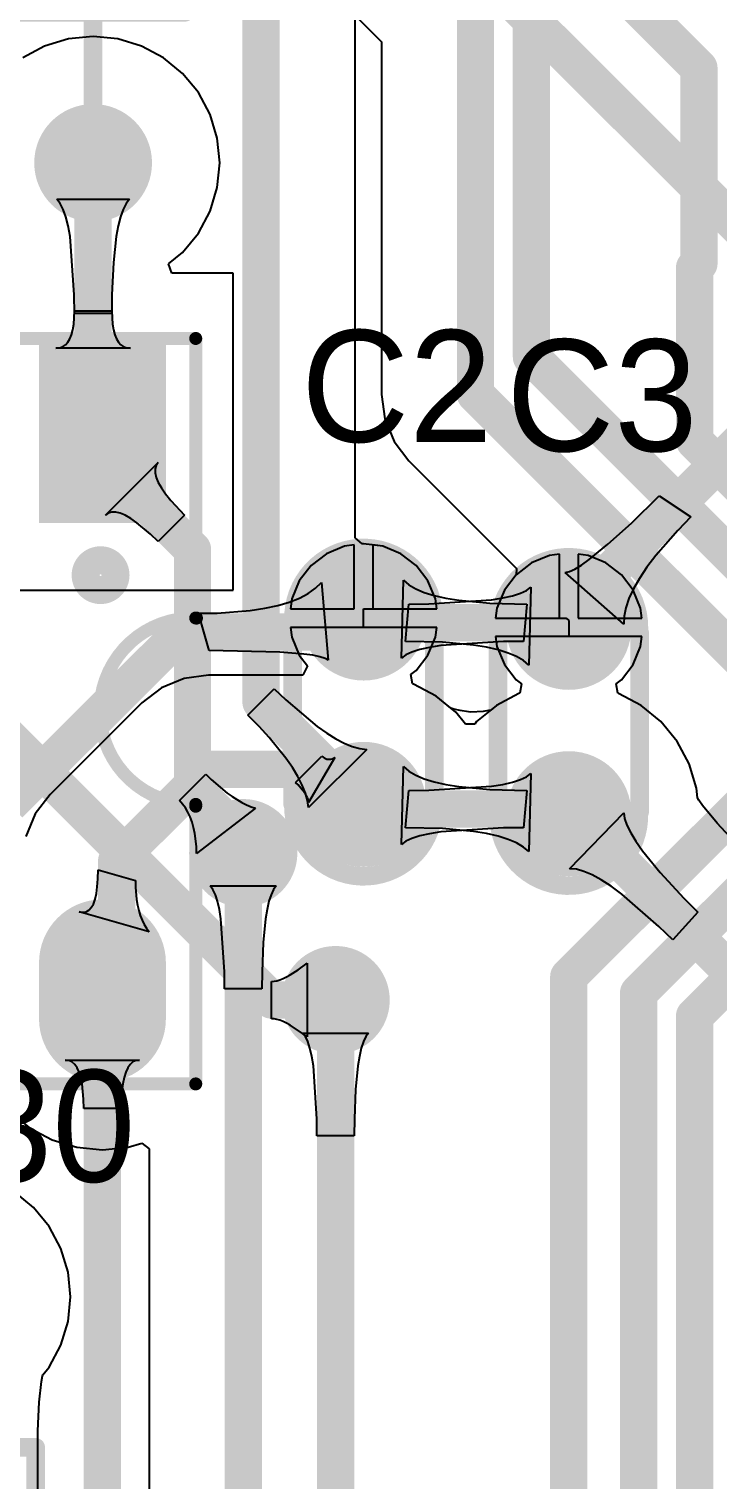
# Model space of a CAD drawing. Header units: millimetres. Extents: x 0 to 140, y 0 to 130.
# Drawn here: x 118.76 to 128.14, y 39.94 to 59.72 of the extents above; entities that cross this region are included whole.
import ezdxf

# ---------------------------------------------------------------- set-up
doc = ezdxf.new("R2010")
doc.units = ezdxf.units.MM
for name, color, linetype in [('BottomLayer', 5, 'Continuous'), ('BottomSolder', 6, 'Continuous'), ('MultiLayer', 9, 'Continuous'), ('PadHoleLayer', 156, 'Continuous'), ('TopLayer', 1, 'Continuous'), ('TopOverlay', 2, 'Continuous'), ('TopSolder', 216, 'Continuous'), ('ViaHoleLayer', 16, 'Continuous')]:
    doc.layers.add(name, color=color, linetype=linetype)

# ---------------------------------------------------------------- blocks, each defined once
blk = doc.blocks.new('_________1_4__5')
at = {"layer": 'BottomLayer'}
h = blk.add_hatch(color=5, dxfattribs=at)
edge = h.paths.add_edge_path()
edge.add_arc((-5.1, 0), 0.7, 0, 360)
h = blk.add_hatch(color=5, dxfattribs=at)
edge = h.paths.add_edge_path()
edge.add_arc((5.1, 0), 0.7, 0, 360)
at = {"layer": 'BottomSolder'}
h = blk.add_hatch(color=6, dxfattribs=at)
edge = h.paths.add_edge_path()
edge.add_arc((-5.1, 0), 0.802, 0, 360)
h = blk.add_hatch(color=6, dxfattribs=at)
edge = h.paths.add_edge_path()
edge.add_arc((5.1, 0), 0.802, 0, 360)
at = {"layer": 'MultiLayer'}
h = blk.add_hatch(color=9, dxfattribs=at)
edge = h.paths.add_edge_path()
edge.add_arc((-5.1, 0), 0.7, 0, 360)
h = blk.add_hatch(color=9, dxfattribs=at)
edge = h.paths.add_edge_path()
edge.add_arc((5.1, 0), 0.7, 0, 360)
at = {"layer": 'PadHoleLayer'}
h = blk.add_hatch(color=156, dxfattribs=at)
edge = h.paths.add_edge_path()
edge.add_arc((-5.1, 0), 0.3, 0, 360)
h = blk.add_hatch(color=156, dxfattribs=at)
edge = h.paths.add_edge_path()
edge.add_arc((5.1, 0), 0.3, 0, 360)
at = {"layer": 'TopLayer'}
h = blk.add_hatch(color=1, dxfattribs=at)
edge = h.paths.add_edge_path()
edge.add_arc((-5.1, 0), 0.7, 0, 360)
h = blk.add_hatch(color=1, dxfattribs=at)
edge = h.paths.add_edge_path()
edge.add_arc((5.1, 0), 0.7, 0, 360)
at = {"layer": 'TopSolder'}
h = blk.add_hatch(color=216, dxfattribs=at)
edge = h.paths.add_edge_path()
edge.add_arc((-5.1, 0), 0.802, 0, 360)
h = blk.add_hatch(color=216, dxfattribs=at)
edge = h.paths.add_edge_path()
edge.add_arc((5.1, 0), 0.802, 0, 360)
at = {"layer": 'TopOverlay', "const_width": 0.254}
for points in [[(-3.048, 1.25), (3.048, 1.25)], [(-3.048, 1.25), (-3.048, -1.25)], [(3.048, 1.25), (3.048, -1.25)], [(-4.394, 0), (-3.073, 0)], [(3.099, 0), (4.42, 0)], [(-3.048, -1.25), (3.048, -1.25)]]:
    blk.add_lwpolyline(points, dxfattribs=at)
at = {"layer": 'TopOverlay', "const_width": 0.127}
for points in [[(-3.111, 1.25, 1), (-2.985, 1.25, 1)], [(-3.111, 1.25, 1), (-2.985, 1.25, 1)], [(2.985, 1.25, 1), (3.111, 1.25, 1)], [(2.985, 1.25, 1), (3.111, 1.25, 1)], [(-4.458, 0, 1), (-4.331, 0, 1)], [(-3.137, 0, 1), (-3.01, 0, 1)], [(3.035, 0, 1), (3.162, 0, 1)], [(4.356, 0, 1), (4.483, 0, 1)], [(-3.111, -1.25, 1), (-2.985, -1.25, 1)], [(-3.111, -1.25, 1), (-2.985, -1.25, 1)], [(2.985, -1.25, 1), (3.111, -1.25, 1)], [(2.985, -1.25, 1), (3.111, -1.25, 1)]]:
    blk.add_lwpolyline(points, format="xyb", close=True, dxfattribs=at)
blk = doc.blocks.new('_________1_4__10')
at = {"layer": 'BottomLayer'}
h = blk.add_hatch(color=5, dxfattribs=at)
edge = h.paths.add_edge_path()
edge.add_arc((-5.1, 0), 0.7, 0, 360)
h = blk.add_hatch(color=5, dxfattribs=at)
edge = h.paths.add_edge_path()
edge.add_arc((5.1, 0), 0.7, 0, 360)
at = {"layer": 'BottomSolder'}
h = blk.add_hatch(color=6, dxfattribs=at)
edge = h.paths.add_edge_path()
edge.add_arc((-5.1, 0), 0.802, 0, 360)
h = blk.add_hatch(color=6, dxfattribs=at)
edge = h.paths.add_edge_path()
edge.add_arc((5.1, 0), 0.802, 0, 360)
at = {"layer": 'MultiLayer'}
h = blk.add_hatch(color=9, dxfattribs=at)
edge = h.paths.add_edge_path()
edge.add_arc((-5.1, 0), 0.7, 0, 360)
h = blk.add_hatch(color=9, dxfattribs=at)
edge = h.paths.add_edge_path()
edge.add_arc((5.1, 0), 0.7, 0, 360)
at = {"layer": 'PadHoleLayer'}
h = blk.add_hatch(color=156, dxfattribs=at)
edge = h.paths.add_edge_path()
edge.add_arc((-5.1, 0), 0.3, 0, 360)
h = blk.add_hatch(color=156, dxfattribs=at)
edge = h.paths.add_edge_path()
edge.add_arc((5.1, 0), 0.3, 0, 360)
at = {"layer": 'TopLayer'}
h = blk.add_hatch(color=1, dxfattribs=at)
edge = h.paths.add_edge_path()
edge.add_arc((-5.1, 0), 0.7, 0, 360)
h = blk.add_hatch(color=1, dxfattribs=at)
edge = h.paths.add_edge_path()
edge.add_arc((5.1, 0), 0.7, 0, 360)
at = {"layer": 'TopSolder'}
h = blk.add_hatch(color=216, dxfattribs=at)
edge = h.paths.add_edge_path()
edge.add_arc((-5.1, 0), 0.802, 0, 360)
h = blk.add_hatch(color=216, dxfattribs=at)
edge = h.paths.add_edge_path()
edge.add_arc((5.1, 0), 0.802, 0, 360)
at = {"layer": 'TopOverlay', "const_width": 0.254}
for points in [[(-3.048, -1.25), (-3.048, 1.25)], [(3.048, 1.25), (-3.048, 1.25)], [(3.048, -1.25), (3.048, 1.25)], [(-3.073, 0), (-4.394, 0)], [(4.42, 0), (3.099, 0)], [(3.048, -1.25), (-3.048, -1.25)]]:
    blk.add_lwpolyline(points, dxfattribs=at)
at = {"layer": 'TopOverlay', "const_width": 0.127}
for points in [[(-3.111, 1.25, 1), (-2.985, 1.25, 1)], [(-3.111, 1.25, 1), (-2.985, 1.25, 1)], [(2.985, 1.25, 1), (3.111, 1.25, 1)], [(2.985, 1.25, 1), (3.111, 1.25, 1)], [(-4.458, 0, 1), (-4.331, 0, 1)], [(-3.137, 0, 1), (-3.01, 0, 1)], [(3.035, 0, 1), (3.162, 0, 1)], [(4.356, 0, 1), (4.483, 0, 1)], [(-3.111, -1.25, 1), (-2.985, -1.25, 1)], [(-3.111, -1.25, 1), (-2.985, -1.25, 1)], [(2.985, -1.25, 1), (3.111, -1.25, 1)], [(2.985, -1.25, 1), (3.111, -1.25, 1)]]:
    blk.add_lwpolyline(points, format="xyb", close=True, dxfattribs=at)
blk = doc.blocks.new('DIP8_W0_3_13')
at = {"layer": 'BottomLayer'}
h = blk.add_hatch(color=5, dxfattribs=at)
edge = h.paths.add_edge_path()
edge.add_arc((0, 7.239), 0.762, 180, 360)
edge.add_line((0.762, 7.239), (0.762, 8.001))
edge.add_arc((0, 8.001), 0.762, 0, 180)
edge.add_line((-0.762, 8.001), (-0.762, 7.239))
h = blk.add_hatch(color=5, dxfattribs=at)
edge = h.paths.add_edge_path()
edge.add_arc((2.54, 7.239), 0.762, 180, 360)
edge.add_line((3.302, 7.239), (3.302, 8.001))
edge.add_arc((2.54, 8.001), 0.762, 0, 180)
edge.add_line((1.778, 8.001), (1.778, 7.239))
h = blk.add_hatch(color=5, dxfattribs=at)
edge = h.paths.add_edge_path()
edge.add_arc((5.08, 7.239), 0.762, 180, 360)
edge.add_line((5.842, 7.239), (5.842, 8.001))
edge.add_arc((5.08, 8.001), 0.762, 0, 180)
edge.add_line((4.318, 8.001), (4.318, 7.239))
h = blk.add_hatch(color=5, dxfattribs=at)
edge = h.paths.add_edge_path()
edge.add_arc((7.62, 7.239), 0.762, 180, 360)
edge.add_line((8.382, 7.239), (8.382, 8.001))
edge.add_arc((7.62, 8.001), 0.762, 0, 180)
edge.add_line((6.858, 8.001), (6.858, 7.239))
blk.add_hatch(color=5, dxfattribs=at).paths.add_polyline_path([(-0.762, -1.143), (-0.762, 1.143), (0.762, 1.143), (0.762, -1.143)])
at = {"layer": 'BottomSolder'}
h = blk.add_hatch(color=6, dxfattribs=at)
edge = h.paths.add_edge_path()
edge.add_arc((0, 7.239), 0.864, 180, 360)
edge.add_line((0.864, 7.239), (0.864, 8.001))
edge.add_arc((0, 8.001), 0.864, 0, 180)
edge.add_line((-0.864, 8.001), (-0.864, 7.239))
h = blk.add_hatch(color=6, dxfattribs=at)
edge = h.paths.add_edge_path()
edge.add_arc((2.54, 7.239), 0.864, 180, 360)
edge.add_line((3.404, 7.239), (3.404, 8.001))
edge.add_arc((2.54, 8.001), 0.864, 0, 180)
edge.add_line((1.676, 8.001), (1.676, 7.239))
h = blk.add_hatch(color=6, dxfattribs=at)
edge = h.paths.add_edge_path()
edge.add_arc((5.08, 7.239), 0.864, 180, 360)
edge.add_line((5.944, 7.239), (5.944, 8.001))
edge.add_arc((5.08, 8.001), 0.864, 0, 180)
edge.add_line((4.216, 8.001), (4.216, 7.239))
h = blk.add_hatch(color=6, dxfattribs=at)
edge = h.paths.add_edge_path()
edge.add_arc((7.62, 7.239), 0.864, 180, 360)
edge.add_line((8.484, 7.239), (8.484, 8.001))
edge.add_arc((7.62, 8.001), 0.864, 0, 180)
edge.add_line((6.756, 8.001), (6.756, 7.239))
blk.add_hatch(color=6, dxfattribs=at).paths.add_polyline_path([(-0.864, -1.245), (-0.864, 1.245), (0.864, 1.245), (0.864, -1.245)])
at = {"layer": 'MultiLayer'}
h = blk.add_hatch(color=9, dxfattribs=at)
edge = h.paths.add_edge_path()
edge.add_arc((0, 7.239), 0.762, 180, 360)
edge.add_line((0.762, 7.239), (0.762, 8.001))
edge.add_arc((0, 8.001), 0.762, 0, 180)
edge.add_line((-0.762, 8.001), (-0.762, 7.239))
h = blk.add_hatch(color=9, dxfattribs=at)
edge = h.paths.add_edge_path()
edge.add_arc((2.54, 7.239), 0.762, 180, 360)
edge.add_line((3.302, 7.239), (3.302, 8.001))
edge.add_arc((2.54, 8.001), 0.762, 0, 180)
edge.add_line((1.778, 8.001), (1.778, 7.239))
h = blk.add_hatch(color=9, dxfattribs=at)
edge = h.paths.add_edge_path()
edge.add_arc((5.08, 7.239), 0.762, 180, 360)
edge.add_line((5.842, 7.239), (5.842, 8.001))
edge.add_arc((5.08, 8.001), 0.762, 0, 180)
edge.add_line((4.318, 8.001), (4.318, 7.239))
h = blk.add_hatch(color=9, dxfattribs=at)
edge = h.paths.add_edge_path()
edge.add_arc((7.62, 7.239), 0.762, 180, 360)
edge.add_line((8.382, 7.239), (8.382, 8.001))
edge.add_arc((7.62, 8.001), 0.762, 0, 180)
edge.add_line((6.858, 8.001), (6.858, 7.239))
blk.add_hatch(color=9, dxfattribs=at).paths.add_polyline_path([(-0.762, -1.143), (-0.762, 1.143), (0.762, 1.143), (0.762, -1.143)])
at = {"layer": 'PadHoleLayer'}
h = blk.add_hatch(color=156, dxfattribs=at)
edge = h.paths.add_edge_path()
edge.add_arc((0, 7.62), 0.394, 0, 360)
h = blk.add_hatch(color=156, dxfattribs=at)
edge = h.paths.add_edge_path()
edge.add_arc((2.54, 7.62), 0.394, 0, 360)
h = blk.add_hatch(color=156, dxfattribs=at)
edge = h.paths.add_edge_path()
edge.add_arc((5.08, 7.62), 0.394, 0, 360)
h = blk.add_hatch(color=156, dxfattribs=at)
edge = h.paths.add_edge_path()
edge.add_arc((7.62, 7.62), 0.394, 0, 360)
h = blk.add_hatch(color=156, dxfattribs=at)
edge = h.paths.add_edge_path()
edge.add_arc((0, 0), 0.394, 0, 360)
h = blk.add_hatch(color=156, dxfattribs=at)
edge = h.paths.add_edge_path()
edge.add_arc((2.54, 0), 0.394, 0, 360)
h = blk.add_hatch(color=156, dxfattribs=at)
edge = h.paths.add_edge_path()
edge.add_arc((5.08, 0), 0.394, 0, 360)
h = blk.add_hatch(color=156, dxfattribs=at)
edge = h.paths.add_edge_path()
edge.add_arc((7.62, 0), 0.394, 0, 360)
at = {"layer": 'TopLayer'}
h = blk.add_hatch(color=1, dxfattribs=at)
edge = h.paths.add_edge_path()
edge.add_arc((0, 7.239), 0.762, 180, 360)
edge.add_line((0.762, 7.239), (0.762, 8.001))
edge.add_arc((0, 8.001), 0.762, 0, 180)
edge.add_line((-0.762, 8.001), (-0.762, 7.239))
h = blk.add_hatch(color=1, dxfattribs=at)
edge = h.paths.add_edge_path()
edge.add_arc((2.54, 7.239), 0.762, 180, 360)
edge.add_line((3.302, 7.239), (3.302, 8.001))
edge.add_arc((2.54, 8.001), 0.762, 0, 180)
edge.add_line((1.778, 8.001), (1.778, 7.239))
h = blk.add_hatch(color=1, dxfattribs=at)
edge = h.paths.add_edge_path()
edge.add_arc((5.08, 7.239), 0.762, 180, 360)
edge.add_line((5.842, 7.239), (5.842, 8.001))
edge.add_arc((5.08, 8.001), 0.762, 0, 180)
edge.add_line((4.318, 8.001), (4.318, 7.239))
h = blk.add_hatch(color=1, dxfattribs=at)
edge = h.paths.add_edge_path()
edge.add_arc((7.62, 7.239), 0.762, 180, 360)
edge.add_line((8.382, 7.239), (8.382, 8.001))
edge.add_arc((7.62, 8.001), 0.762, 0, 180)
edge.add_line((6.858, 8.001), (6.858, 7.239))
blk.add_hatch(color=1, dxfattribs=at).paths.add_polyline_path([(-0.762, -1.143), (-0.762, 1.143), (0.762, 1.143), (0.762, -1.143)])
at = {"layer": 'TopSolder'}
h = blk.add_hatch(color=216, dxfattribs=at)
edge = h.paths.add_edge_path()
edge.add_arc((0, 7.239), 0.864, 180, 360)
edge.add_line((0.864, 7.239), (0.864, 8.001))
edge.add_arc((0, 8.001), 0.864, 0, 180)
edge.add_line((-0.864, 8.001), (-0.864, 7.239))
h = blk.add_hatch(color=216, dxfattribs=at)
edge = h.paths.add_edge_path()
edge.add_arc((2.54, 7.239), 0.864, 180, 360)
edge.add_line((3.404, 7.239), (3.404, 8.001))
edge.add_arc((2.54, 8.001), 0.864, 0, 180)
edge.add_line((1.676, 8.001), (1.676, 7.239))
h = blk.add_hatch(color=216, dxfattribs=at)
edge = h.paths.add_edge_path()
edge.add_arc((5.08, 7.239), 0.864, 180, 360)
edge.add_line((5.944, 7.239), (5.944, 8.001))
edge.add_arc((5.08, 8.001), 0.864, 0, 180)
edge.add_line((4.216, 8.001), (4.216, 7.239))
h = blk.add_hatch(color=216, dxfattribs=at)
edge = h.paths.add_edge_path()
edge.add_arc((7.62, 7.239), 0.864, 180, 360)
edge.add_line((8.484, 7.239), (8.484, 8.001))
edge.add_arc((7.62, 8.001), 0.864, 0, 180)
edge.add_line((6.756, 8.001), (6.756, 7.239))
blk.add_hatch(color=216, dxfattribs=at).paths.add_polyline_path([(-0.864, -1.245), (-0.864, 1.245), (0.864, 1.245), (0.864, -1.245)])
at = {"layer": 'TopOverlay', "const_width": 0.178}
for points in [[(8.89, 8.89), (-1.27, 8.89)], [(-1.27, 8.89), (-1.27, 5.105)], [(8.89, 8.89), (8.89, -1.27)], [(6.401, 5.08), (1.295, 5.08)], [(1.295, 5.08), (1.295, 2.54)], [(6.401, 5.08), (6.401, 2.54)], [(-1.27, 2.54), (-1.27, -1.27)], [(6.401, 2.54), (1.295, 2.54)], [(8.89, -1.27), (-1.27, -1.27)]]:
    blk.add_lwpolyline(points, dxfattribs=at)
at = {"layer": 'TopOverlay'}
for points, const_width in [([(-1.314, 8.89, 1), (-1.226, 8.89, 1)], 0.0889), ([(-1.314, 8.89, 1), (-1.226, 8.89, 1)], 0.0889), ([(8.846, 8.89, 1), (8.934, 8.89, 1)], 0.0889), ([(8.846, 8.89, 1), (8.934, 8.89, 1)], 0.0889), ([(-1.314, 5.105, 1), (-1.226, 5.105, 1)], 0.0889), ([(-1.314, 5.08, 1), (-1.226, 5.08, 1)], 0.0889), ([(1.251, 5.08, 1), (1.34, 5.08, 1)], 0.0889), ([(1.251, 5.08, 1), (1.34, 5.08, 1)], 0.0889), ([(6.356, 5.08, 1), (6.445, 5.08, 1)], 0.0889), ([(6.356, 5.08, 1), (6.445, 5.08, 1)], 0.0889), ([(-1.324, 2.541, 1), (-1.235, 2.541, 1)], 0.0889), ([(-1.314, 2.54, 1), (-1.226, 2.54, 1)], 0.0889), ([(1.251, 2.54, 1), (1.34, 2.54, 1)], 0.0889), ([(1.251, 2.54, 1), (1.34, 2.54, 1)], 0.0889), ([(6.356, 2.54, 1), (6.445, 2.54, 1)], 0.0889), ([(6.356, 2.54, 1), (6.445, 2.54, 1)], 0.0889), ([(0.229, 1.956, 1), (-0.178, 1.956, 1)], 0.381), ([(-0.273, 1.956, 1), (-0.083, 1.956, 1)], 0.191), ([(0.133, 1.956, 1), (0.324, 1.956, 1)], 0.191), ([(-1.314, -1.27, 1), (-1.226, -1.27, 1)], 0.0889), ([(-1.314, -1.27, 1), (-1.226, -1.27, 1)], 0.0889), ([(8.846, -1.27, 1), (8.934, -1.27, 1)], 0.0889), ([(8.846, -1.27, 1), (8.934, -1.27, 1)], 0.0889)]:
    blk.add_lwpolyline(points, format="xyb", close=True, dxfattribs=dict(at, const_width=const_width))
at = {"layer": 'TopOverlay', "const_width": 0.178}
blk.add_lwpolyline([(-1.27, 5.08, -1.030551), (-1.28, 2.541)], format="xyb", dxfattribs=at)
blk = doc.blocks.new('_______14')
at = {"layer": 'BottomLayer'}
h = blk.add_hatch(color=5, dxfattribs=at)
edge = h.paths.add_edge_path()
edge.add_arc((-1.27, 0), 0.75, 0, 360)
h = blk.add_hatch(color=5, dxfattribs=at)
edge = h.paths.add_edge_path()
edge.add_arc((1.27, 0), 0.75, 0, 360)
at = {"layer": 'BottomSolder'}
h = blk.add_hatch(color=6, dxfattribs=at)
edge = h.paths.add_edge_path()
edge.add_arc((-1.27, 0), 0.852, 0, 360)
h = blk.add_hatch(color=6, dxfattribs=at)
edge = h.paths.add_edge_path()
edge.add_arc((1.27, 0), 0.852, 0, 360)
at = {"layer": 'MultiLayer'}
h = blk.add_hatch(color=9, dxfattribs=at)
edge = h.paths.add_edge_path()
edge.add_arc((-1.27, 0), 0.75, 0, 360)
h = blk.add_hatch(color=9, dxfattribs=at)
edge = h.paths.add_edge_path()
edge.add_arc((1.27, 0), 0.75, 0, 360)
at = {"layer": 'PadHoleLayer'}
h = blk.add_hatch(color=156, dxfattribs=at)
edge = h.paths.add_edge_path()
edge.add_arc((-1.27, 0), 0.35, 0, 360)
h = blk.add_hatch(color=156, dxfattribs=at)
edge = h.paths.add_edge_path()
edge.add_arc((1.27, 0), 0.35, 0, 360)
at = {"layer": 'TopLayer'}
h = blk.add_hatch(color=1, dxfattribs=at)
edge = h.paths.add_edge_path()
edge.add_arc((-1.27, 0), 0.75, 0, 360)
h = blk.add_hatch(color=1, dxfattribs=at)
edge = h.paths.add_edge_path()
edge.add_arc((1.27, 0), 0.75, 0, 360)
at = {"layer": 'TopSolder'}
h = blk.add_hatch(color=216, dxfattribs=at)
edge = h.paths.add_edge_path()
edge.add_arc((-1.27, 0), 0.852, 0, 360)
h = blk.add_hatch(color=216, dxfattribs=at)
edge = h.paths.add_edge_path()
edge.add_arc((1.27, 0), 0.852, 0, 360)
at = {"layer": 'TopOverlay', "const_width": 0.254}
for points in [[(-1.27, -0.954, -1.018859), (-1.285, 0.955)], [(1.245, 0.954, -1.018859), (1.259, -0.955)]]:
    blk.add_lwpolyline(points, format="xyb", dxfattribs=at)
at = {"layer": 'TopOverlay', "const_width": 0.127}
for points in [[(-1.348, 0.955, 1), (-1.221, 0.955, 1)], [(-1.333, 0.965, 1), (-1.206, 0.965, 1)], [(1.181, 0.954, 1), (1.308, 0.954, 1)], [(1.206, 0.965, 1), (1.333, 0.965, 1)], [(-1.334, -0.954, 1), (-1.207, -0.954, 1)], [(-1.308, -0.965, 1), (-1.181, -0.965, 1)], [(1.13, -0.965, 1), (1.257, -0.965, 1)], [(1.196, -0.955, 1), (1.323, -0.955, 1)]]:
    blk.add_lwpolyline(points, format="xyb", close=True, dxfattribs=at)
at = {"layer": 'TopOverlay', "const_width": 0.254}
for points in [[(-1.27, 0.965), (1.27, 0.965)], [(-1.245, -0.965), (1.194, -0.965)]]:
    blk.add_lwpolyline(points, dxfattribs=at)
blk = doc.blocks.new('_______15')
at = {"layer": 'BottomLayer'}
h = blk.add_hatch(color=5, dxfattribs=at)
edge = h.paths.add_edge_path()
edge.add_arc((-1.27, 0), 0.75, 0, 360)
h = blk.add_hatch(color=5, dxfattribs=at)
edge = h.paths.add_edge_path()
edge.add_arc((1.27, 0), 0.75, 0, 360)
at = {"layer": 'BottomSolder'}
h = blk.add_hatch(color=6, dxfattribs=at)
edge = h.paths.add_edge_path()
edge.add_arc((-1.27, 0), 0.852, 0, 360)
h = blk.add_hatch(color=6, dxfattribs=at)
edge = h.paths.add_edge_path()
edge.add_arc((1.27, 0), 0.852, 0, 360)
at = {"layer": 'MultiLayer'}
h = blk.add_hatch(color=9, dxfattribs=at)
edge = h.paths.add_edge_path()
edge.add_arc((-1.27, 0), 0.75, 0, 360)
h = blk.add_hatch(color=9, dxfattribs=at)
edge = h.paths.add_edge_path()
edge.add_arc((1.27, 0), 0.75, 0, 360)
at = {"layer": 'PadHoleLayer'}
h = blk.add_hatch(color=156, dxfattribs=at)
edge = h.paths.add_edge_path()
edge.add_arc((-1.27, 0), 0.35, 0, 360)
h = blk.add_hatch(color=156, dxfattribs=at)
edge = h.paths.add_edge_path()
edge.add_arc((1.27, 0), 0.35, 0, 360)
at = {"layer": 'TopLayer'}
h = blk.add_hatch(color=1, dxfattribs=at)
edge = h.paths.add_edge_path()
edge.add_arc((-1.27, 0), 0.75, 0, 360)
h = blk.add_hatch(color=1, dxfattribs=at)
edge = h.paths.add_edge_path()
edge.add_arc((1.27, 0), 0.75, 0, 360)
at = {"layer": 'TopSolder'}
h = blk.add_hatch(color=216, dxfattribs=at)
edge = h.paths.add_edge_path()
edge.add_arc((-1.27, 0), 0.852, 0, 360)
h = blk.add_hatch(color=216, dxfattribs=at)
edge = h.paths.add_edge_path()
edge.add_arc((1.27, 0), 0.852, 0, 360)
at = {"layer": 'TopOverlay', "const_width": 0.254}
for points in [[(-1.27, -0.954, -1.018859), (-1.285, 0.955)], [(1.245, 0.954, -1.018859), (1.259, -0.955)]]:
    blk.add_lwpolyline(points, format="xyb", dxfattribs=at)
at = {"layer": 'TopOverlay', "const_width": 0.127}
for points in [[(-1.348, 0.955, 1), (-1.221, 0.955, 1)], [(-1.333, 0.965, 1), (-1.206, 0.965, 1)], [(1.181, 0.954, 1), (1.308, 0.954, 1)], [(1.206, 0.965, 1), (1.333, 0.965, 1)], [(-1.334, -0.954, 1), (-1.207, -0.954, 1)], [(-1.308, -0.965, 1), (-1.181, -0.965, 1)], [(1.13, -0.965, 1), (1.257, -0.965, 1)], [(1.196, -0.955, 1), (1.323, -0.955, 1)]]:
    blk.add_lwpolyline(points, format="xyb", close=True, dxfattribs=at)
at = {"layer": 'TopOverlay', "const_width": 0.254}
for points in [[(-1.27, 0.965), (1.27, 0.965)], [(-1.245, -0.965), (1.194, -0.965)]]:
    blk.add_lwpolyline(points, dxfattribs=at)

msp = doc.modelspace()

# ---------------------------------------------------------------- hatches: boundary and pattern name
at = {"layer": 'BottomLayer'}
h = msp.add_hatch(color=5, dxfattribs=at)
edge = h.paths.add_edge_path()
edge.add_arc((121.678, 48.485), 0.635, 0, 360)
h = msp.add_hatch(color=5, dxfattribs=at)
edge = h.paths.add_edge_path()
edge.add_arc((122.936, 46.482), 0.635, 0, 360)
at = {"layer": 'BottomSolder'}
h = msp.add_hatch(color=6, dxfattribs=at)
edge = h.paths.add_edge_path()
edge.add_arc((121.678, 48.485), 0.737, 0, 360)
h = msp.add_hatch(color=6, dxfattribs=at)
edge = h.paths.add_edge_path()
edge.add_arc((122.936, 46.482), 0.737, 0, 360)
at = {"layer": 'TopLayer'}
h = msp.add_hatch(color=1, dxfattribs=at)
edge = h.paths.add_edge_path()
edge.add_arc((121.678, 48.485), 0.635, 0, 360)
h = msp.add_hatch(color=1, dxfattribs=at)
edge = h.paths.add_edge_path()
edge.add_arc((122.936, 46.482), 0.635, 0, 360)
at = {"layer": 'TopSolder'}
h = msp.add_hatch(color=216, dxfattribs=at)
edge = h.paths.add_edge_path()
edge.add_arc((121.678, 48.485), 0.737, 0, 360)
h = msp.add_hatch(color=216, dxfattribs=at)
edge = h.paths.add_edge_path()
edge.add_arc((122.936, 46.482), 0.737, 0, 360)
at = {"layer": 'ViaHoleLayer'}
h = msp.add_hatch(color=16, dxfattribs=at)
edge = h.paths.add_edge_path()
edge.add_arc((121.678, 48.485), 0.356, 0, 360)
h = msp.add_hatch(color=16, dxfattribs=at)
edge = h.paths.add_edge_path()
edge.add_arc((122.936, 46.482), 0.356, 0, 360)

# ---------------------------------------------------------------- linework, layer by layer
at = {"layer": 'BottomLayer'}
for p, q in [((123.201, 52.783), (123.201, 60.405)), ((119.185, 57.338), (119.139, 57.397)), ((119.139, 57.397), (120.129, 57.397)), ((120.129, 57.397), (120.083, 57.338)), ((119.226, 57.258), (119.185, 57.338)), ((119.262, 57.156), (119.226, 57.258)), ((119.293, 57.032), (119.262, 57.156)), ((120.006, 57.156), (119.975, 57.032)), ((120.042, 57.258), (120.006, 57.156)), ((120.083, 57.338), (120.042, 57.258)), ((119.32, 56.887), (119.293, 57.032)), ((119.975, 57.032), (119.948, 56.887)), ((119.378, 56.092), (119.32, 56.887)), ((119.948, 56.887), (119.91, 56.533)), ((119.91, 56.533), (119.89, 56.092)), ((119.38, 55.84), (119.378, 56.092)), ((119.89, 56.092), (119.888, 55.84)), ((119.37, 55.693), (119.377, 55.78)), ((119.377, 55.78), (119.38, 55.877)), ((119.38, 55.877), (119.888, 55.877)), ((119.888, 55.84), (119.38, 55.84)), ((119.888, 55.877), (119.891, 55.78)), ((119.891, 55.78), (119.898, 55.693)), ((119.339, 55.55), (119.357, 55.616)), ((119.357, 55.616), (119.37, 55.693)), ((119.898, 55.693), (119.911, 55.616)), ((119.911, 55.616), (119.929, 55.55)), ((119.174, 55.371), (119.217, 55.386)), ((119.217, 55.386), (119.256, 55.412)), ((119.256, 55.412), (119.289, 55.448)), ((119.289, 55.448), (119.317, 55.494)), ((119.317, 55.494), (119.339, 55.55)), ((119.929, 55.55), (119.951, 55.494)), ((119.951, 55.494), (119.979, 55.448)), ((119.979, 55.448), (120.012, 55.412)), ((120.012, 55.412), (120.051, 55.386)), ((120.051, 55.386), (120.094, 55.371)), ((119.126, 55.366), (119.174, 55.371)), ((120.142, 55.366), (119.126, 55.366)), ((120.094, 55.371), (120.142, 55.366)), ((119.802, 53.089), (120.52, 53.807)), ((120.52, 53.807), (120.491, 53.768)), ((120.491, 53.768), (120.477, 53.721)), ((120.477, 53.721), (120.477, 53.667)), ((120.477, 53.667), (120.491, 53.606)), ((120.491, 53.606), (120.52, 53.538)), ((120.52, 53.538), (120.563, 53.463)), ((120.563, 53.463), (120.621, 53.38)), ((120.621, 53.38), (120.692, 53.29)), ((120.692, 53.29), (120.879, 53.089)), ((126.963, 52.983), (127.342, 53.353)), ((127.342, 53.353), (127.775, 53.068)), ((119.841, 53.118), (119.802, 53.089)), ((119.888, 53.132), (119.841, 53.118)), ((119.942, 53.132), (119.888, 53.132)), ((120.003, 53.118), (119.942, 53.132)), ((120.071, 53.089), (120.003, 53.118)), ((120.146, 53.046), (120.071, 53.089)), ((120.229, 52.988), (120.146, 53.046)), ((120.879, 53.089), (120.52, 52.73)), ((127.775, 53.068), (127.596, 52.883)), ((120.416, 52.83), (120.229, 52.988)), ((120.52, 52.73), (120.416, 52.83)), ((126.645, 52.694), (126.963, 52.983)), ((127.596, 52.883), (127.295, 52.539)), ((123.296, 52.699), (123.201, 52.783)), ((123.317, 52.702), (123.296, 52.699)), ((123.579, 52.667), (123.317, 52.702)), ((123.823, 52.566), (123.579, 52.667)), ((126.389, 52.485), (126.645, 52.694)), ((124.033, 52.405), (123.823, 52.566)), ((125.605, 52.439), (125.395, 52.278)), ((125.849, 52.54), (125.605, 52.439)), ((125.984, 52.558), (125.849, 52.54)), ((125.984, 51.689), (125.984, 52.558)), ((126.194, 52.357), (126.284, 52.411)), ((126.373, 52.54), (126.238, 52.558)), ((126.238, 52.558), (126.238, 51.689)), ((126.284, 52.411), (126.389, 52.485)), ((126.617, 52.439), (126.373, 52.54)), ((126.827, 52.278), (126.617, 52.439)), ((127.295, 52.539), (127.174, 52.38)), ((124.194, 52.195), (124.033, 52.405)), ((125.395, 52.278), (125.234, 52.068)), ((126.062, 52.31), (126.12, 52.324)), ((126.86, 51.607), (126.062, 52.31)), ((126.12, 52.324), (126.194, 52.357)), ((126.988, 52.068), (126.827, 52.278)), ((127.073, 52.229), (126.991, 52.087)), ((127.174, 52.38), (127.073, 52.229)), ((123.832, 51.143), (123.862, 52.205)), ((123.862, 52.205), (123.934, 52.143)), ((123.934, 52.143), (124.027, 52.088)), ((124.027, 52.088), (124.142, 52.039)), ((124.142, 52.039), (124.278, 51.997)), ((124.295, 51.951), (124.194, 52.195)), ((125.234, 52.068), (125.133, 51.824)), ((125.345, 51.991), (125.452, 52.026)), ((125.452, 52.026), (125.536, 52.064)), ((125.536, 52.064), (125.596, 52.108)), ((125.596, 52.108), (125.566, 51.046)), ((126.991, 52.087), (126.929, 51.954)), ((127.089, 51.824), (126.988, 52.068)), ((123.317, 51.562), (123.317, 51.816)), ((123.317, 51.816), (124.313, 51.816)), ((123.886, 51.371), (123.932, 51.88)), ((123.932, 51.88), (124.204, 51.882)), ((124.204, 51.882), (125.059, 51.937)), ((124.278, 51.997), (124.436, 51.961)), ((124.313, 51.816), (124.295, 51.951)), ((124.436, 51.961), (124.614, 51.932)), ((124.614, 51.932), (125.036, 51.893)), ((125.036, 51.893), (125.542, 51.88)), ((125.059, 51.937), (125.214, 51.962)), ((125.133, 51.824), (125.115, 51.689)), ((125.214, 51.962), (125.345, 51.991)), ((125.542, 51.88), (125.496, 51.371)), ((126.886, 51.83), (126.863, 51.714)), ((126.929, 51.954), (126.886, 51.83)), ((127.107, 51.689), (127.089, 51.824)), ((125.115, 51.689), (125.984, 51.689)), ((126.238, 51.689), (127.107, 51.689)), ((126.863, 51.714), (126.86, 51.607)), ((124.313, 51.562), (123.317, 51.562)), ((124.194, 51.183), (124.295, 51.427)), ((124.295, 51.427), (124.313, 51.562)), ((126.111, 51.435), (125.115, 51.435)), ((125.115, 51.435), (125.133, 51.3)), ((127.107, 51.435), (126.111, 51.435)), ((127.089, 51.3), (127.107, 51.435)), ((124.392, 51.358), (123.886, 51.371)), ((123.976, 51.225), (123.892, 51.187)), ((124.083, 51.26), (123.976, 51.225)), ((124.214, 51.289), (124.083, 51.26)), ((124.369, 51.314), (124.214, 51.289)), ((125.224, 51.369), (124.369, 51.314)), ((124.814, 51.319), (124.392, 51.358)), ((124.992, 51.29), (124.814, 51.319)), ((125.15, 51.254), (124.992, 51.29)), ((125.133, 51.3), (125.234, 51.056)), ((125.286, 51.212), (125.15, 51.254)), ((125.496, 51.371), (125.224, 51.369)), ((126.988, 51.056), (127.089, 51.3)), ((123.892, 51.187), (123.832, 51.143)), ((124.033, 50.973), (124.194, 51.183)), ((125.234, 51.056), (125.395, 50.846)), ((125.401, 51.163), (125.286, 51.212)), ((125.494, 51.108), (125.401, 51.163)), ((125.566, 51.046), (125.494, 51.108)), ((126.827, 50.846), (126.988, 51.056)), ((123.961, 50.917), (124.033, 50.973)), ((123.983, 50.792), (123.961, 50.917)), ((125.395, 50.846), (125.467, 50.79)), ((126.755, 50.79), (126.827, 50.846)), ((121.74, 50.366), (122.1, 50.726)), ((122.1, 50.726), (122.256, 50.573)), ((123.996, 50.788), (123.983, 50.792)), ((124.303, 50.624), (123.996, 50.788)), ((125.432, 50.661), (125.125, 50.497)), ((125.445, 50.665), (125.432, 50.661)), ((125.467, 50.79), (125.445, 50.665)), ((126.777, 50.665), (126.755, 50.79)), ((126.79, 50.661), (126.777, 50.665)), ((127.097, 50.497), (126.79, 50.661)), ((122.256, 50.573), (122.686, 50.209)), ((124.504, 50.46), (124.303, 50.624)), ((124.544, 50.447), (124.504, 50.46)), ((124.632, 50.427), (124.544, 50.447)), ((125.019, 50.428), (124.944, 50.416)), ((125.049, 50.435), (125.019, 50.428)), ((125.125, 50.497), (125.049, 50.435)), ((127.366, 50.277), (127.097, 50.497)), ((121.893, 50.21), (121.74, 50.366)), ((124.745, 50.409), (124.632, 50.427)), ((124.779, 50.405), (124.745, 50.409)), ((124.944, 50.416), (124.779, 50.405)), ((127.586, 50.008), (127.366, 50.277)), ((122.03, 50.06), (121.893, 50.21)), ((122.257, 49.78), (122.03, 50.06)), ((122.686, 50.209), (122.815, 50.118)), ((122.815, 50.118), (122.938, 50.043)), ((122.938, 50.043), (123.054, 49.984)), ((123.361, 49.898), (122.568, 49.105)), ((123.054, 49.984), (123.163, 49.94)), ((123.163, 49.94), (123.266, 49.911)), ((123.266, 49.911), (123.361, 49.898)), ((127.75, 49.701), (127.586, 50.008)), ((122.348, 49.651), (122.257, 49.78)), ((122.423, 49.528), (122.348, 49.651)), ((123.832, 48.603), (123.862, 49.665)), ((123.862, 49.665), (123.934, 49.603)), ((127.851, 49.368), (127.75, 49.701)), ((120.808, 49.203), (121.167, 49.562)), ((121.167, 49.562), (121.243, 49.488)), ((121.243, 49.488), (121.459, 49.304)), ((122.482, 49.412), (122.423, 49.528)), ((123.934, 49.603), (124.027, 49.548)), ((124.027, 49.548), (124.142, 49.499)), ((124.142, 49.499), (124.278, 49.457)), ((124.278, 49.457), (124.436, 49.421)), ((125.214, 49.422), (125.345, 49.451)), ((125.345, 49.451), (125.452, 49.486)), ((125.452, 49.486), (125.536, 49.524)), ((125.536, 49.524), (125.596, 49.568)), ((125.596, 49.568), (125.566, 48.506)), ((121.459, 49.304), (121.528, 49.255)), ((121.528, 49.255), (121.661, 49.174)), ((122.526, 49.303), (122.482, 49.412)), ((122.555, 49.2), (122.526, 49.303)), ((123.886, 48.831), (123.932, 49.339)), ((123.932, 49.339), (124.204, 49.342)), ((124.204, 49.342), (125.059, 49.397)), ((124.436, 49.421), (124.614, 49.392)), ((124.614, 49.392), (125.036, 49.353)), ((125.036, 49.353), (125.542, 49.339)), ((125.059, 49.397), (125.214, 49.422)), ((125.542, 49.339), (125.496, 48.831)), ((127.864, 49.239), (127.851, 49.368)), ((120.852, 49.154), (120.808, 49.203)), ((120.891, 49.1), (120.852, 49.154)), ((120.925, 49.041), (120.891, 49.1)), ((121.847, 49.098), (121.043, 48.478)), ((121.661, 49.174), (121.724, 49.142)), ((121.724, 49.142), (121.787, 49.117)), ((121.787, 49.117), (121.847, 49.098)), ((122.568, 49.105), (122.555, 49.2)), ((127.883, 49.208), (127.864, 49.239)), ((127.934, 49.136), (127.883, 49.208)), ((128.132, 48.891), (127.934, 49.136)), ((120.956, 48.977), (120.925, 49.041)), ((120.982, 48.907), (120.956, 48.977)), ((121.003, 48.832), (120.982, 48.907)), ((126.123, 48.272), (126.861, 49.035)), ((126.861, 49.035), (126.872, 48.957)), ((126.872, 48.957), (126.903, 48.867)), ((126.903, 48.867), (126.954, 48.763)), ((128.42, 48.579), (128.132, 48.891)), ((121.02, 48.751), (121.003, 48.832)), ((121.04, 48.575), (121.02, 48.751)), ((124.392, 48.818), (123.886, 48.831)), ((123.976, 48.685), (123.892, 48.647)), ((124.083, 48.72), (123.976, 48.685)), ((124.214, 48.749), (124.083, 48.72)), ((124.369, 48.774), (124.214, 48.749)), ((125.224, 48.829), (124.369, 48.774)), ((124.814, 48.779), (124.392, 48.818)), ((124.992, 48.75), (124.814, 48.779)), ((125.15, 48.714), (124.992, 48.75)), ((125.286, 48.672), (125.15, 48.714)), ((125.496, 48.831), (125.224, 48.829)), ((125.401, 48.623), (125.286, 48.672)), ((126.954, 48.763), (127.025, 48.647)), ((121.043, 48.478), (121.04, 48.575)), ((123.892, 48.647), (123.832, 48.603)), ((125.494, 48.568), (125.401, 48.623)), ((125.566, 48.506), (125.494, 48.568)), ((127.025, 48.647), (127.115, 48.518)), ((127.115, 48.518), (127.356, 48.221)), ((126.214, 48.264), (126.123, 48.272)), ((126.315, 48.235), (126.214, 48.264)), ((126.428, 48.188), (126.315, 48.235)), ((126.552, 48.12), (126.428, 48.188)), ((126.687, 48.033), (126.552, 48.12)), ((127.356, 48.221), (127.677, 47.873)), ((126.832, 47.926), (126.687, 48.033)), ((127.337, 47.486), (126.832, 47.926)), ((127.677, 47.873), (127.867, 47.679)), ((127.867, 47.679), (127.527, 47.301)), ((127.527, 47.301), (127.337, 47.486)), ((122.316, 46.825), (122.426, 46.895)), ((122.426, 46.895), (122.548, 46.984)), ((122.548, 46.984), (122.548, 45.98)), ((122.065, 46.736), (122.099, 46.738)), ((122.065, 46.228), (122.065, 46.736)), ((122.099, 46.738), (122.136, 46.746)), ((122.136, 46.746), (122.176, 46.758)), ((122.176, 46.758), (122.22, 46.776)), ((122.22, 46.776), (122.266, 46.798)), ((122.266, 46.798), (122.316, 46.825)), ((122.099, 46.226), (122.065, 46.228)), ((122.136, 46.218), (122.099, 46.226)), ((122.176, 46.206), (122.136, 46.218)), ((122.22, 46.188), (122.176, 46.206)), ((122.266, 46.166), (122.22, 46.188)), ((122.316, 46.139), (122.266, 46.166)), ((122.485, 46.027), (122.316, 46.139)), ((122.548, 45.98), (122.485, 46.027)), ((119.303, 45.659), (119.255, 45.665)), ((119.255, 45.665), (120.267, 45.665)), ((119.346, 45.639), (119.303, 45.659)), ((119.383, 45.606), (119.346, 45.639)), ((119.416, 45.56), (119.383, 45.606)), ((119.444, 45.5), (119.416, 45.56)), ((119.467, 45.427), (119.444, 45.5)), ((120.078, 45.5), (120.055, 45.427)), ((120.106, 45.56), (120.078, 45.5)), ((120.139, 45.606), (120.106, 45.56)), ((120.176, 45.639), (120.139, 45.606)), ((120.219, 45.659), (120.176, 45.639)), ((120.267, 45.665), (120.219, 45.659)), ((119.484, 45.341), (119.467, 45.427)), ((119.504, 45.13), (119.484, 45.341)), ((120.038, 45.341), (120.025, 45.242)), ((120.055, 45.427), (120.038, 45.341)), ((119.507, 45.004), (119.504, 45.13)), ((120.018, 45.13), (120.015, 45.004)), ((120.025, 45.242), (120.018, 45.13)), ((120.015, 45.004), (119.507, 45.004))]:
    msp.add_line(p, q, dxfattribs=at)
at = {"layer": 'BottomLayer', "const_width": 0.508}
for points in [[(121.92, 50.546), (121.92, 60.405)], [(125.127, 60.313), (129.794, 55.646)], [(119.634, 54.356), (119.634, 57.892)], [(126.111, 51.762), (129.794, 55.445)], [(119.634, 54.356), (119.761, 54.229)], [(119.761, 53.848), (119.761, 54.229)], [(119.761, 53.848), (120.987, 52.622)], [(120.987, 49.382), (120.987, 52.622)], [(126.111, 51.562), (126.111, 51.762)], [(123.317, 51.689), (123.38, 51.626)], [(123.38, 51.626), (126.047, 51.626)], [(126.047, 51.626), (126.111, 51.562)], [(121.92, 50.546), (123.317, 49.149)], [(118.343, 50.204), (121.031, 47.516)], [(120.987, 49.382), (121.678, 48.692)], [(123.317, 49.149), (123.38, 49.086)], [(123.38, 49.086), (126.047, 49.086)], [(126.047, 49.086), (126.111, 49.022)], [(126.111, 49.022), (126.165, 49.022)], [(126.165, 49.022), (129.741, 45.446)], [(121.678, 48.485), (121.678, 48.692)], [(121.031, 47.516), (122.065, 46.482)], [(121.031, 47.516), (121.031, 47.516)], [(119.761, 32.689), (119.761, 46.609)], [(122.065, 46.482), (122.936, 46.482)]]:
    msp.add_lwpolyline(points, dxfattribs=at)
at = {"layer": 'BottomLayer', "const_width": 0.254}
for points in [[(119.507, 57.892, 1), (119.761, 57.892, 1)], [(119.507, 54.356, 1), (119.761, 54.356, 1)], [(119.507, 54.356, 1), (119.761, 54.356, 1)], [(119.634, 54.229, 1), (119.888, 54.229, 1)], [(119.634, 54.229, 1), (119.888, 54.229, 1)], [(119.634, 53.848, 1), (119.888, 53.848, 1)], [(119.634, 53.848, 1), (119.888, 53.848, 1)], [(120.86, 52.622, 1), (121.114, 52.622, 1)], [(120.86, 52.622, 1), (121.114, 52.622, 1)], [(125.984, 51.762, 1), (126.238, 51.762, 1)], [(125.984, 51.762, 1), (126.238, 51.762, 1)], [(123.19, 51.689, 1), (123.444, 51.689, 1)], [(123.254, 51.626, 1), (123.507, 51.626, 1)], [(123.254, 51.626, 1), (123.507, 51.626, 1)], [(125.921, 51.626, 1), (126.174, 51.626, 1)], [(125.921, 51.626, 1), (126.174, 51.626, 1)], [(125.984, 51.562, 1), (126.238, 51.562, 1)], [(125.984, 51.562, 1), (126.238, 51.562, 1)], [(121.793, 50.546, 1), (122.047, 50.546, 1)], [(121.793, 50.546, 1), (122.047, 50.546, 1)], [(120.86, 49.382, 1), (121.114, 49.382, 1)], [(120.86, 49.382, 1), (121.114, 49.382, 1)], [(123.19, 49.149, 1), (123.444, 49.149, 1)], [(123.19, 49.149, 1), (123.444, 49.149, 1)], [(123.254, 49.086, 1), (123.507, 49.086, 1)], [(123.254, 49.086, 1), (123.507, 49.086, 1)], [(125.921, 49.086, 1), (126.174, 49.086, 1)], [(125.921, 49.086, 1), (126.174, 49.086, 1)], [(125.984, 49.022, 1), (126.238, 49.022, 1)], [(125.984, 49.022, 1), (126.238, 49.022, 1)], [(126.038, 49.022, 1), (126.292, 49.022, 1)], [(126.038, 49.022, 1), (126.292, 49.022, 1)], [(121.551, 48.692, 1), (121.805, 48.692, 1)], [(121.551, 48.692, 1), (121.805, 48.692, 1)], [(121.551, 48.485, 1), (121.805, 48.485, 1)], [(120.904, 47.516, 1), (121.158, 47.516, 1)], [(120.904, 47.516, 1), (121.158, 47.516, 1)], [(120.904, 47.516, 1), (121.158, 47.516, 1)], [(120.904, 47.516, 1), (121.158, 47.516, 1)], [(119.634, 46.609, 1), (119.888, 46.609, 1)], [(121.938, 46.482, 1), (122.192, 46.482, 1)], [(121.938, 46.482, 1), (122.192, 46.482, 1)], [(122.809, 46.482, 1), (123.063, 46.482, 1)]]:
    msp.add_lwpolyline(points, format="xyb", close=True, dxfattribs=at)
at = {"layer": 'TopLayer'}
for p, q in [((119.992, 63.108), (123.56, 59.54)), ((119.298, 59.583), (118.974, 59.485)), ((119.634, 59.616), (119.298, 59.583)), ((119.97, 59.583), (119.634, 59.616)), ((120.294, 59.485), (119.97, 59.583)), ((123.56, 59.54), (123.56, 54.737)), ((118.974, 59.485), (118.676, 59.326)), ((120.592, 59.326), (120.294, 59.485)), ((120.853, 59.111), (120.592, 59.326)), ((121.068, 58.85), (120.853, 59.111)), ((121.227, 58.552), (121.068, 58.85)), ((121.325, 58.228), (121.227, 58.552)), ((121.358, 57.892), (121.325, 58.228)), ((121.325, 57.556), (121.358, 57.892)), ((121.227, 57.232), (121.325, 57.556)), ((121.068, 56.934), (121.227, 57.232)), ((120.853, 56.673), (121.068, 56.934)), ((120.661, 56.515), (120.853, 56.673)), ((120.707, 56.388), (120.661, 56.515)), ((121.539, 56.388), (120.707, 56.388)), ((121.539, 52.07), (121.539, 56.388)), ((123.56, 54.737), (123.604, 54.405)), ((123.604, 54.405), (123.732, 54.097)), ((123.732, 54.097), (123.935, 53.831)), ((123.935, 53.831), (125.401, 52.366)), ((123.055, 52.667), (122.811, 52.566)), ((123.19, 52.685), (123.055, 52.667)), ((123.19, 51.816), (123.19, 52.685)), ((123.579, 52.667), (123.444, 52.685)), ((123.444, 52.685), (123.444, 51.816)), ((123.823, 52.566), (123.579, 52.667)), ((122.811, 52.566), (122.601, 52.405)), ((124.033, 52.405), (123.823, 52.566)), ((122.601, 52.405), (122.44, 52.195)), ((124.194, 52.195), (124.033, 52.405)), ((125.395, 52.278), (125.234, 52.068)), ((125.401, 52.366), (125.395, 52.278)), ((117.983, 52.07), (121.539, 52.07)), ((122.44, 52.195), (122.339, 51.951)), ((122.444, 51.96), (122.564, 52.023)), ((122.564, 52.023), (122.664, 52.095)), ((122.664, 52.095), (122.746, 52.175)), ((122.746, 52.175), (122.836, 51.113)), ((124.295, 51.951), (124.194, 52.195)), ((125.234, 52.068), (125.133, 51.824)), ((121.774, 51.791), (121.97, 51.821)), ((121.97, 51.821), (122.147, 51.859)), ((122.147, 51.859), (122.305, 51.905)), ((122.305, 51.905), (122.444, 51.96)), ((122.339, 51.951), (122.321, 51.816)), ((122.321, 51.816), (123.19, 51.816)), ((123.444, 51.816), (124.313, 51.816)), ((124.313, 51.816), (124.295, 51.951)), ((125.133, 51.824), (125.115, 51.689)), ((121.07, 51.753), (121.324, 51.757)), ((121.212, 51.245), (121.07, 51.753)), ((121.324, 51.757), (121.774, 51.791)), ((125.115, 51.689), (126.077, 51.689)), ((126.077, 51.689), (126.111, 51.655)), ((126.111, 51.655), (126.111, 51.435)), ((123.317, 51.562), (122.321, 51.562)), ((122.321, 51.562), (122.339, 51.427)), ((122.339, 51.427), (122.44, 51.183)), ((124.313, 51.562), (123.317, 51.562)), ((124.194, 51.183), (124.295, 51.427)), ((124.295, 51.427), (124.313, 51.562)), ((126.111, 51.435), (125.115, 51.435)), ((125.115, 51.435), (125.133, 51.3)), ((122.176, 51.224), (121.212, 51.245)), ((122.501, 51.198), (122.176, 51.224)), ((125.133, 51.3), (125.234, 51.056)), ((122.44, 51.183), (122.552, 51.036)), ((122.552, 51.036), (122.49, 50.909)), ((122.624, 51.181), (122.501, 51.198)), ((122.721, 51.161), (122.624, 51.181)), ((122.792, 51.138), (122.721, 51.161)), ((122.836, 51.113), (122.792, 51.138)), ((124.033, 50.973), (124.194, 51.183)), ((125.234, 51.056), (125.395, 50.846)), ((120.873, 50.866), (120.564, 50.738)), ((121.205, 50.909), (120.873, 50.866)), ((122.49, 50.909), (121.205, 50.909)), ((123.961, 50.917), (124.033, 50.973)), ((123.983, 50.792), (123.961, 50.917)), ((125.395, 50.846), (125.467, 50.79)), ((120.564, 50.738), (120.299, 50.534)), ((123.996, 50.788), (123.983, 50.792)), ((124.303, 50.624), (123.996, 50.788)), ((125.432, 50.661), (125.125, 50.497)), ((125.445, 50.665), (125.432, 50.661)), ((125.467, 50.79), (125.445, 50.665)), ((120.299, 50.534), (119.05, 49.285)), ((124.572, 50.404), (124.303, 50.624)), ((125.125, 50.497), (124.856, 50.277)), ((124.703, 50.244), (124.572, 50.404)), ((124.83, 50.244), (124.703, 50.244)), ((124.856, 50.277), (124.83, 50.244)), ((122.389, 49.449), (122.749, 49.808)), ((122.927, 49.79), (122.567, 49.175)), ((122.749, 49.808), (122.765, 49.794)), ((122.765, 49.794), (122.781, 49.782)), ((122.781, 49.782), (122.798, 49.773)), ((122.798, 49.773), (122.815, 49.767)), ((122.815, 49.767), (122.833, 49.764)), ((122.833, 49.764), (122.851, 49.764)), ((122.851, 49.764), (122.869, 49.766)), ((122.869, 49.766), (122.888, 49.771)), ((122.888, 49.771), (122.907, 49.779)), ((122.907, 49.779), (122.927, 49.79)), ((122.424, 49.414), (122.389, 49.449)), ((119.05, 49.285), (118.846, 49.02)), ((122.482, 49.348), (122.424, 49.414)), ((122.505, 49.318), (122.482, 49.348)), ((122.525, 49.29), (122.505, 49.318)), ((122.541, 49.263), (122.525, 49.29)), ((122.553, 49.239), (122.541, 49.263)), ((122.561, 49.216), (122.553, 49.239)), ((122.566, 49.195), (122.561, 49.216)), ((122.567, 49.175), (122.566, 49.195)), ((118.846, 49.02), (118.718, 48.711)), ((119.699, 48.133), (119.701, 48.255)), ((119.701, 48.255), (120.209, 48.112)), ((119.691, 48.026), (119.699, 48.133)), ((120.209, 48.112), (120.211, 48.02)), ((119.661, 47.855), (119.678, 47.934)), ((119.678, 47.934), (119.691, 48.026)), ((120.211, 48.02), (120.226, 47.851)), ((121.266, 47.988), (121.229, 48.037)), ((121.229, 48.037), (122.127, 48.037)), ((121.299, 47.918), (121.266, 47.988)), ((121.328, 47.828), (121.299, 47.918)), ((122.057, 47.918), (122.028, 47.828)), ((122.09, 47.988), (122.057, 47.918)), ((122.127, 48.037), (122.09, 47.988)), ((120.395, 47.414), (119.446, 47.686)), ((119.446, 47.686), (119.494, 47.678)), ((119.494, 47.678), (119.538, 47.685)), ((119.538, 47.685), (119.576, 47.706)), ((119.576, 47.706), (119.609, 47.742)), ((119.609, 47.742), (119.638, 47.791)), ((119.638, 47.791), (119.661, 47.855)), ((120.226, 47.851), (120.239, 47.774)), ((120.239, 47.774), (120.256, 47.701)), ((120.256, 47.701), (120.276, 47.634)), ((121.354, 47.718), (121.328, 47.828)), ((121.375, 47.588), (121.354, 47.718)), ((122.002, 47.718), (121.981, 47.588)), ((122.028, 47.828), (122.002, 47.718)), ((120.276, 47.634), (120.3, 47.572)), ((120.3, 47.572), (120.328, 47.514)), ((120.328, 47.514), (120.36, 47.461)), ((121.422, 46.865), (121.375, 47.588)), ((121.981, 47.588), (121.95, 47.267)), ((120.36, 47.461), (120.395, 47.414)), ((121.95, 47.267), (121.934, 46.865)), ((121.424, 46.634), (121.422, 46.865)), ((121.934, 46.865), (121.932, 46.634)), ((121.932, 46.634), (121.424, 46.634)), ((122.524, 45.984), (122.487, 46.033)), ((122.487, 46.033), (123.385, 46.033)), ((122.557, 45.915), (122.524, 45.984)), ((122.586, 45.825), (122.557, 45.915)), ((123.315, 45.915), (123.286, 45.825)), ((123.348, 45.984), (123.315, 45.915)), ((123.385, 46.033), (123.348, 45.984)), ((122.612, 45.715), (122.586, 45.825)), ((122.633, 45.585), (122.612, 45.715)), ((123.26, 45.715), (123.239, 45.585)), ((123.286, 45.825), (123.26, 45.715)), ((122.68, 44.861), (122.633, 45.585)), ((123.239, 45.585), (123.208, 45.264)), ((123.208, 45.264), (123.192, 44.861)), ((118.588, 44.891), (118.768, 44.742)), ((118.768, 44.742), (119.077, 44.577)), ((122.682, 44.63), (122.68, 44.861)), ((123.192, 44.861), (123.19, 44.63)), ((119.077, 44.577), (119.412, 44.476)), ((120.11, 44.476), (120.295, 44.532)), ((120.295, 44.532), (120.397, 44.456)), ((123.19, 44.63), (122.682, 44.63)), ((119.412, 44.476), (119.761, 44.441)), ((119.761, 44.441), (120.11, 44.476)), ((120.397, 44.456), (120.397, 16.08)), ((118.821, 43.657), (118.56, 43.872)), ((119.036, 43.396), (118.821, 43.657)), ((119.195, 43.098), (119.036, 43.396)), ((119.293, 42.774), (119.195, 43.098)), ((119.326, 42.438), (119.293, 42.774)), ((119.293, 42.102), (119.326, 42.438)), ((119.195, 41.778), (119.293, 42.102)), ((119.036, 41.48), (119.195, 41.778)), ((118.931, 41.285), (118.945, 41.36)), ((118.945, 41.36), (118.948, 41.373)), ((118.948, 41.373), (119.036, 41.48)), ((118.9, 41.001), (118.931, 41.285)), ((118.883, 40.611), (118.9, 41.001)), ((118.883, 40.61), (118.883, 40.611)), ((118.883, 38.102), (118.883, 40.61))]:
    msp.add_line(p, q, dxfattribs=at)
at = {"layer": 'TopLayer', "const_width": 0.508}
for points in [[(121.154, 65.913), (127.883, 59.184)], [(125.603, 55.245), (125.603, 60.387)], [(124.841, 54.737), (124.841, 60.071)], [(127.883, 56.521), (127.883, 59.184)], [(127.824, 56.462), (127.883, 56.521)], [(127.824, 54.102), (127.824, 56.462)], [(125.603, 55.245), (130.048, 50.8)], [(124.841, 54.737), (129.032, 50.546)], [(127.824, 54.102), (130.81, 51.116)], [(123.127, 51.499), (123.317, 51.689)], [(118.491, 49.149), (120.841, 51.499)], [(120.841, 51.499), (123.127, 51.499)], [(119.955, 48.379), (121.205, 49.628)], [(121.205, 49.628), (122.569, 49.628)], [(122.569, 49.628), (123.049, 49.149)], [(126.111, 46.799), (129.032, 49.72)], [(127.062, 46.578), (130.048, 49.564)], [(127.824, 46.262), (130.81, 49.248)], [(123.049, 49.149), (123.317, 49.149)], [(121.678, 15.55), (121.678, 48.485)], [(119.955, 46.803), (119.955, 48.379)], [(119.761, 46.609), (119.955, 46.803)], [(126.111, 28.052), (126.111, 46.799)], [(122.936, 14.776), (122.936, 46.482)], [(127.062, 29.641), (127.062, 46.578)], [(127.824, 31.419), (127.824, 46.262)]]:
    msp.add_lwpolyline(points, dxfattribs=at)
at = {"layer": 'TopLayer', "const_width": 0.254}
for points in [[(127.756, 59.184, 1), (128.01, 59.184, 1)], [(127.756, 59.184, 1), (128.01, 59.184, 1)], [(127.756, 56.521, 1), (128.01, 56.521, 1)], [(127.756, 56.521, 1), (128.01, 56.521, 1)], [(127.697, 56.462, 1), (127.951, 56.462, 1)], [(127.697, 56.462, 1), (127.951, 56.462, 1)], [(125.476, 55.245, 1), (125.73, 55.245, 1)], [(125.476, 55.245, 1), (125.73, 55.245, 1)], [(124.714, 54.737, 1), (124.968, 54.737, 1)], [(124.714, 54.737, 1), (124.968, 54.737, 1)], [(127.697, 54.102, 1), (127.951, 54.102, 1)], [(127.697, 54.102, 1), (127.951, 54.102, 1)], [(123.19, 51.689, 1), (123.444, 51.689, 1)], [(120.714, 51.499, 1), (120.968, 51.499, 1)], [(120.714, 51.499, 1), (120.968, 51.499, 1)], [(123, 51.499, 1), (123.254, 51.499, 1)], [(123, 51.499, 1), (123.254, 51.499, 1)], [(121.078, 49.628, 1), (121.332, 49.628, 1)], [(121.078, 49.628, 1), (121.332, 49.628, 1)], [(122.442, 49.628, 1), (122.696, 49.628, 1)], [(122.442, 49.628, 1), (122.696, 49.628, 1)], [(122.922, 49.149, 1), (123.176, 49.149, 1)], [(122.922, 49.149, 1), (123.176, 49.149, 1)], [(123.19, 49.149, 1), (123.444, 49.149, 1)], [(121.551, 48.485, 1), (121.805, 48.485, 1)], [(119.828, 48.379, 1), (120.082, 48.379, 1)], [(119.828, 48.379, 1), (120.082, 48.379, 1)], [(119.828, 46.803, 1), (120.082, 46.803, 1)], [(119.828, 46.803, 1), (120.082, 46.803, 1)], [(125.984, 46.799, 1), (126.238, 46.799, 1)], [(125.984, 46.799, 1), (126.238, 46.799, 1)], [(119.634, 46.609, 1), (119.888, 46.609, 1)], [(122.809, 46.482, 1), (123.063, 46.482, 1)], [(126.935, 46.578, 1), (127.189, 46.578, 1)], [(126.935, 46.578, 1), (127.189, 46.578, 1)], [(127.697, 46.262, 1), (127.951, 46.262, 1)], [(127.697, 46.262, 1), (127.951, 46.262, 1)]]:
    msp.add_lwpolyline(points, format="xyb", close=True, dxfattribs=at)

# ---------------------------------------------------------------- block references
for name, p, rotation in [('_________1_4__10', (119.634, 62.992), 270), ('DIP8_W0_3_13', (119.761, 54.229), 180), ('_______15', (123.317, 50.419), 90), ('_______14', (126.111, 50.292), 90), ('_________1_4__5', (117.602, 37.338), 90)]:
    msp.add_blockref(name, p, dxfattribs=dict(rotation=rotation))

# ---------------------------------------------------------------- texts
at = {"layer": 'TopOverlay'}
for s, p in [('C2', (122.466, 54.089)), ('C3', (125.26, 53.962)), ('R30', (116.472, 44.005))]:
    msp.add_text(s, height=1.524, dxfattribs=at).set_placement(p)

doc.saveas('drawing.dxf')
